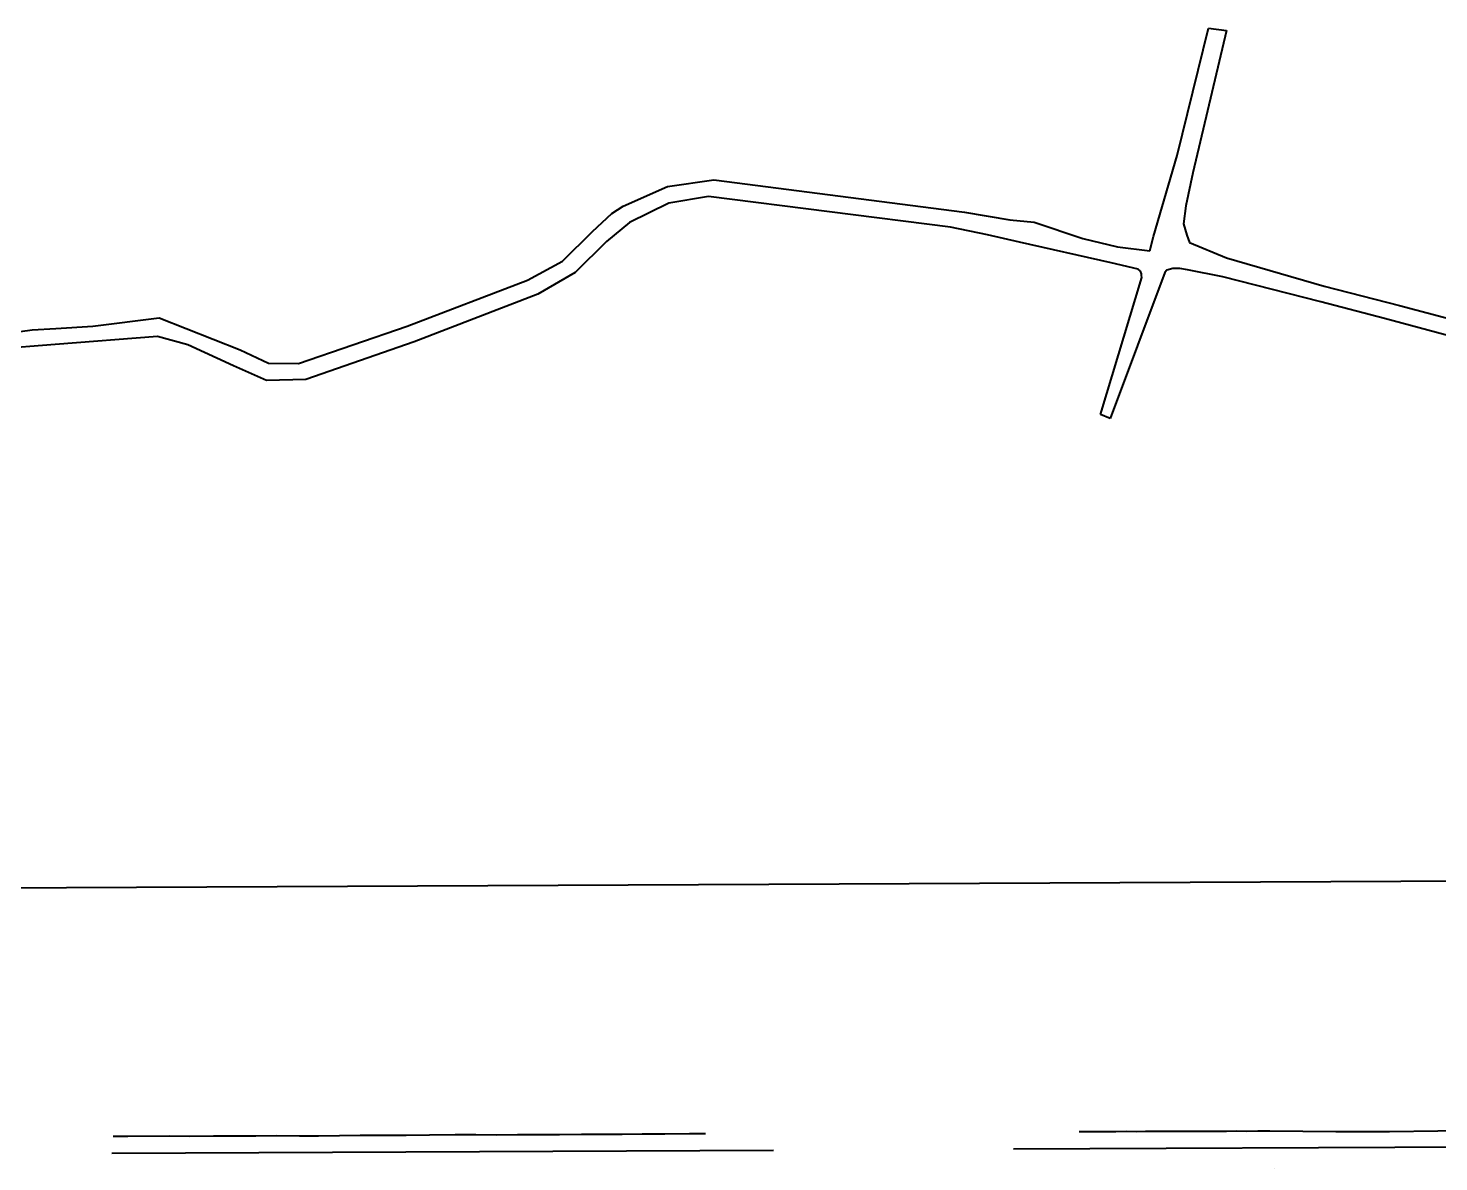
# Model space of a CAD drawing. Header units: metres. Extents: x 625987 to 635197, y 3048449 to 3066446.
# Drawn here: x 634634.9 to 634643, y 3063199.29 to 3063205.8 of the extents above; entities that cross this region are included whole.
import ezdxf

# ---------------------------------------------------------------- set-up
doc = ezdxf.new("R2010")
doc.units = ezdxf.units.M
for name, color, linetype, lineweight in [('C-CLER-AERO', 253, 'Continuous', 5), ('C-ROAD-LAND', 253, 'Continuous', 9), ('C-RUNN', 253, 'Continuous', 5), ('C-RUNW-MARK', 252, 'Continuous', 20), ('C-SHLD', 253, 'Continuous', 5)]:
    doc.layers.add(name, color=color, linetype=linetype, lineweight=lineweight)
doc.styles.add('ADPI R', font='swiss.ttf')
doc.linetypes.add('OLS', pattern='A,4,-2,4,-2,["OLS",ADPI R,S=1.2,R=0,X=-1.7,Y=-0.5],-2,4,-2,4,-2', length=26)

# ---------------------------------------------------------------- blocks, each defined once
blk = doc.blocks.new('Sup 2400m-flat-2')
at = {"layer": 'C-RUNW-MARK'}
h = blk.add_hatch(color=256, dxfattribs=at)
h.paths.add_polyline_path([(-322.5, 19.65), (-322.5, 17.85), (-300, 17.85), (-300, 19.65)])
h.paths.add_polyline_path([(-300, 16.35), (-300, 14.55), (-322.5, 14.55), (-322.5, 16.35)])
h.paths.add_polyline_path([(-322.5, 13.05), (-322.5, 11.25), (-300, 11.25), (-300, 13.05)])
h = blk.add_hatch(color=256, dxfattribs=at)
h.paths.add_polyline_path([(-172.5, 19.65), (-172.5, 17.85), (-150, 17.85), (-150, 19.65)])
h.paths.add_polyline_path([(-150, 16.35), (-150, 14.55), (-172.5, 14.55), (-172.5, 16.35)])
h.paths.add_polyline_path([(-172.5, 13.05), (-172.5, 11.25), (-150, 11.25), (-150, 13.05)])
h = blk.add_hatch(color=256, dxfattribs=at)
h.paths.add_polyline_path([(-922.5, 13.05), (-922.5, 11.25), (-900, 11.25), (-900, 13.05)])
h.paths.add_polyline_path([(-922.5, -13.05), (-922.5, -11.25), (-900, -11.25), (-900, -13.05)])
h.paths.add_polyline_path([(-772.5, 13.05), (-772.5, 11.25), (-750, 11.25), (-750, 13.05)])
h.paths.add_polyline_path([(-772.5, -13.05), (-772.5, -11.25), (-750, -11.25), (-750, -13.05)])
h.paths.add_polyline_path([(-622.5, 16.35), (-622.5, 14.55), (-600, 14.55), (-600, 16.35)])
h.paths.add_polyline_path([(-600, 13.05), (-600, 11.25), (-622.5, 11.25), (-622.5, 13.05)])
h.paths.add_polyline_path([(-622.5, -16.35), (-622.5, -14.55), (-600, -14.55), (-600, -16.35)])
h.paths.add_polyline_path([(-600, -13.05), (-600, -11.25), (-622.5, -11.25), (-622.5, -13.05)])
h = blk.add_hatch(color=256, dxfattribs=at)
h.paths.add_polyline_path([(-322.5, -19.65), (-322.5, -17.85), (-300, -17.85), (-300, -19.65)])
h.paths.add_polyline_path([(-300, -16.35), (-300, -14.55), (-322.5, -14.55), (-322.5, -16.35)])
h.paths.add_polyline_path([(-322.5, -13.05), (-322.5, -11.25), (-300, -11.25), (-300, -13.05)])
h = blk.add_hatch(color=256, dxfattribs=at)
h.paths.add_polyline_path([(-172.5, -19.65), (-172.5, -17.85), (-150, -17.85), (-150, -19.65)])
h.paths.add_polyline_path([(-150, -16.35), (-150, -14.55), (-172.5, -14.55), (-172.5, -16.35)])
h.paths.add_polyline_path([(-172.5, -13.05), (-172.5, -11.25), (-150, -11.25), (-150, -13.05)])
for points in [[(-322.5, 19.65), (-322.5, 17.85), (-300, 17.85), (-300, 19.65)], [(-172.5, 19.65), (-172.5, 17.85), (-150, 17.85), (-150, 19.65)], [(-922.5, 13.05), (-922.5, 11.25), (-900, 11.25), (-900, 13.05)], [(-772.5, 13.05), (-772.5, 11.25), (-750, 11.25), (-750, 13.05)], [(-622.5, 16.35), (-622.5, 14.55), (-600, 14.55), (-600, 16.35)], [(-600, 13.05), (-600, 11.25), (-622.5, 11.25), (-622.5, 13.05)], [(-300, 16.35), (-300, 14.55), (-322.5, 14.55), (-322.5, 16.35)], [(-322.5, 13.05), (-322.5, 11.25), (-300, 11.25), (-300, 13.05)], [(-150, 16.35), (-150, 14.55), (-172.5, 14.55), (-172.5, 16.35)], [(-172.5, 13.05), (-172.5, 11.25), (-150, 11.25), (-150, 13.05)], [(-922.5, -13.05), (-922.5, -11.25), (-900, -11.25), (-900, -13.05)], [(-772.5, -13.05), (-772.5, -11.25), (-750, -11.25), (-750, -13.05)], [(-600, -13.05), (-600, -11.25), (-622.5, -11.25), (-622.5, -13.05)], [(-322.5, -13.05), (-322.5, -11.25), (-300, -11.25), (-300, -13.05)], [(-172.5, -13.05), (-172.5, -11.25), (-150, -11.25), (-150, -13.05)], [(-622.5, -16.35), (-622.5, -14.55), (-600, -14.55), (-600, -16.35)], [(-300, -16.35), (-300, -14.55), (-322.5, -14.55), (-322.5, -16.35)], [(-322.5, -19.65), (-322.5, -17.85), (-300, -17.85), (-300, -19.65)], [(-150, -16.35), (-150, -14.55), (-172.5, -14.55), (-172.5, -16.35)], [(-172.5, -19.65), (-172.5, -17.85), (-150, -17.85), (-150, -19.65)]]:
    blk.add_lwpolyline(points, close=True, dxfattribs=at)

msp = doc.modelspace()

# ---------------------------------------------------------------- linework, layer by layer
at = {"layer": 'C-CLER-AERO', "linetype": 'OLS', "lineweight": 40}
msp.add_line((634612.9391, 3063200.7588, 24568986.0801), (634652.5765, 3063200.9465, 24568986.0801), dxfattribs=at)
msp.add_line((634612.9391, 3063200.7588, 24568986.0801), (634652.5765, 3063200.9465, 24568986.0801), dxfattribs=at)
at = {"layer": 'C-ROAD-LAND', "lineweight": 40}
for p, q in [((634641.5009, 3063205.0673, 24568986.0801), (634641.6817, 3063205.7987, 24568986.0801)), ((634641.5009, 3063205.0673, 24568986.0801), (634641.6817, 3063205.7987, 24568986.0801)), ((634641.7836, 3063205.7865, 24568986.0801), (634641.5917, 3063204.9688, 24568986.0801)), ((634641.7836, 3063205.7865, 24568986.0801), (634641.5917, 3063204.9688, 24568986.0801)), ((634641.6817, 3063205.7987, 24568986.0801), (634641.7836, 3063205.7865, 24568986.0801)), ((634641.6817, 3063205.7987, 24568986.0801), (634641.7836, 3063205.7865, 24568986.0801)), ((634641.3655, 3063204.6031, 24568986.0801), (634641.5009, 3063205.0673, 24568986.0801)), ((634641.3655, 3063204.6031, 24568986.0801), (634641.5009, 3063205.0673, 24568986.0801)), ((634638.5717, 3063204.8902, 24568986.0801), (634638.8387, 3063204.9283, 24568986.0801)), ((634638.5717, 3063204.8902, 24568986.0801), (634638.8387, 3063204.9283, 24568986.0801)), ((634638.8387, 3063204.9283, 24568986.0801), (634640.2795, 3063204.743, 24568986.0801)), ((634638.8387, 3063204.9283, 24568986.0801), (634640.2795, 3063204.743, 24568986.0801)), ((634641.5917, 3063204.9688, 24568986.0801), (634641.5499, 3063204.7797, 24568986.0801)), ((634641.5917, 3063204.9688, 24568986.0801), (634641.5499, 3063204.7797, 24568986.0801)), ((634638.317, 3063204.7775, 24568986.0801), (634638.5717, 3063204.8902, 24568986.0801)), ((634638.317, 3063204.7775, 24568986.0801), (634638.5717, 3063204.8902, 24568986.0801)), ((634638.2528, 3063204.7339, 24568986.0801), (634638.317, 3063204.7775, 24568986.0801)), ((634638.2528, 3063204.7339, 24568986.0801), (634638.317, 3063204.7775, 24568986.0801)), ((634638.5801, 3063204.7948, 24568986.0801), (634638.3544, 3063204.6837, 24568986.0801)), ((634638.5801, 3063204.7948, 24568986.0801), (634638.3544, 3063204.6837, 24568986.0801)), ((634638.807, 3063204.8315, 24568986.0801), (634638.5801, 3063204.7948, 24568986.0801)), ((634638.807, 3063204.8315, 24568986.0801), (634638.5801, 3063204.7948, 24568986.0801)), ((634640.1983, 3063204.6554, 24568986.0801), (634638.807, 3063204.8315, 24568986.0801)), ((634640.1983, 3063204.6554, 24568986.0801), (634638.807, 3063204.8315, 24568986.0801)), ((634641.5499, 3063204.7797, 24568986.0801), (634641.5376, 3063204.6763, 24568986.0801)), ((634641.5499, 3063204.7797, 24568986.0801), (634641.5376, 3063204.6763, 24568986.0801)), ((634638.1419, 3063204.6311, 24568986.0801), (634638.2528, 3063204.7339, 24568986.0801)), ((634638.1419, 3063204.6311, 24568986.0801), (634638.2528, 3063204.7339, 24568986.0801)), ((634638.3544, 3063204.6837, 24568986.0801), (634638.2224, 3063204.573, 24568986.0801)), ((634638.3544, 3063204.6837, 24568986.0801), (634638.2224, 3063204.573, 24568986.0801)), ((634640.2795, 3063204.743, 24568986.0801), (634640.5397, 3063204.699, 24568986.0801)), ((634640.2795, 3063204.743, 24568986.0801), (634640.5397, 3063204.699, 24568986.0801)), ((634640.5397, 3063204.699, 24568986.0801), (634640.6786, 3063204.685, 24568986.0801)), ((634640.5397, 3063204.699, 24568986.0801), (634640.6786, 3063204.685, 24568986.0801)), ((634640.6786, 3063204.685, 24568986.0801), (634640.959, 3063204.5909, 24568986.0801)), ((634640.6786, 3063204.685, 24568986.0801), (634640.959, 3063204.5909, 24568986.0801)), ((634641.5376, 3063204.6763, 24568986.0801), (634641.5559, 3063204.6096, 24568986.0801)), ((634641.5376, 3063204.6763, 24568986.0801), (634641.5559, 3063204.6096, 24568986.0801)), ((634637.9689, 3063204.4617, 24568986.0801), (634638.1419, 3063204.6311, 24568986.0801)), ((634637.9689, 3063204.4617, 24568986.0801), (634638.1419, 3063204.6311, 24568986.0801)), ((634640.4114, 3063204.6128, 24568986.0801), (634640.1983, 3063204.6554, 24568986.0801)), ((634640.4114, 3063204.6128, 24568986.0801), (634640.1983, 3063204.6554, 24568986.0801)), ((634640.5956, 3063204.5696, 24568986.0801), (634640.4114, 3063204.6128, 24568986.0801)), ((634640.5956, 3063204.5696, 24568986.0801), (634640.4114, 3063204.6128, 24568986.0801)), ((634641.3435, 3063204.5194, 24568986.0801), (634641.3655, 3063204.6031, 24568986.0801)), ((634641.3435, 3063204.5194, 24568986.0801), (634641.3655, 3063204.6031, 24568986.0801)), ((634641.5559, 3063204.6096, 24568986.0801), (634641.5722, 3063204.5686, 24568986.0801)), ((634641.5559, 3063204.6096, 24568986.0801), (634641.5722, 3063204.5686, 24568986.0801)), ((634638.2224, 3063204.573, 24568986.0801), (634638.0423, 3063204.3962, 24568986.0801)), ((634638.2224, 3063204.573, 24568986.0801), (634638.0423, 3063204.3962, 24568986.0801)), ((634641.1209, 3063204.4511, 24568986.0801), (634640.5956, 3063204.5696, 24568986.0801)), ((634641.1209, 3063204.4511, 24568986.0801), (634640.5956, 3063204.5696, 24568986.0801)), ((634640.959, 3063204.5909, 24568986.0801), (634641.1589, 3063204.5428, 24568986.0801)), ((634640.959, 3063204.5909, 24568986.0801), (634641.1589, 3063204.5428, 24568986.0801)), ((634641.1589, 3063204.5428, 24568986.0801), (634641.3435, 3063204.5194, 24568986.0801)), ((634641.1589, 3063204.5428, 24568986.0801), (634641.3435, 3063204.5194, 24568986.0801)), ((634641.5722, 3063204.5686, 24568986.0801), (634641.7847, 3063204.4799, 24568986.0801)), ((634641.5722, 3063204.5686, 24568986.0801), (634641.7847, 3063204.4799, 24568986.0801)), ((634637.7675, 3063204.3513, 24568986.0801), (634637.9689, 3063204.4617, 24568986.0801)), ((634637.7675, 3063204.3513, 24568986.0801), (634637.9689, 3063204.4617, 24568986.0801)), ((634641.276, 3063204.4148, 24568986.0801), (634641.1209, 3063204.4511, 24568986.0801)), ((634641.276, 3063204.4148, 24568986.0801), (634641.1209, 3063204.4511, 24568986.0801)), ((634641.7847, 3063204.4799, 24568986.0801), (634642.346, 3063204.3179, 24568986.0801)), ((634641.7847, 3063204.4799, 24568986.0801), (634642.346, 3063204.3179, 24568986.0801)), ((634638.0423, 3063204.3962, 24568986.0801), (634637.8265, 3063204.2712, 24568986.0801)), ((634638.0423, 3063204.3962, 24568986.0801), (634637.8265, 3063204.2712, 24568986.0801)), ((634641.061, 3063203.5796, 24568986.0801), (634641.2973, 3063204.3667, 24568986.0801)), ((634641.061, 3063203.5796, 24568986.0801), (634641.2973, 3063204.3667, 24568986.0801)), ((634641.4307, 3063204.3964, 24568986.0801), (634641.1157, 3063203.5573, 24568986.0801)), ((634641.4307, 3063204.3964, 24568986.0801), (634641.1157, 3063203.5573, 24568986.0801)), ((634641.2899, 3063204.403, 24568986.0801), (634641.276, 3063204.4148, 24568986.0801)), ((634641.2899, 3063204.403, 24568986.0801), (634641.276, 3063204.4148, 24568986.0801)), ((634641.295, 3063204.3876, 24568986.0801), (634641.2899, 3063204.403, 24568986.0801)), ((634641.295, 3063204.3876, 24568986.0801), (634641.2899, 3063204.403, 24568986.0801)), ((634641.2964, 3063204.3795, 24568986.0801), (634641.295, 3063204.3876, 24568986.0801)), ((634641.2964, 3063204.3795, 24568986.0801), (634641.295, 3063204.3876, 24568986.0801)), ((634641.2973, 3063204.3667, 24568986.0801), (634641.2964, 3063204.3795, 24568986.0801)), ((634641.2973, 3063204.3667, 24568986.0801), (634641.2964, 3063204.3795, 24568986.0801)), ((634641.4409, 3063204.4087, 24568986.0801), (634641.4307, 3063204.3964, 24568986.0801)), ((634641.4409, 3063204.4087, 24568986.0801), (634641.4307, 3063204.3964, 24568986.0801)), ((634641.4763, 3063204.4187, 24568986.0801), (634641.4409, 3063204.4087, 24568986.0801)), ((634641.4763, 3063204.4187, 24568986.0801), (634641.4409, 3063204.4087, 24568986.0801)), ((634641.4409, 3063204.4087, 24568986.0801), (634641.4409, 3063204.4087, 24568986.0801)), ((634641.4409, 3063204.4087, 24568986.0801), (634641.4409, 3063204.4087, 24568986.0801)), ((634641.516, 3063204.4181, 24568986.0801), (634641.4763, 3063204.4187, 24568986.0801)), ((634641.516, 3063204.4181, 24568986.0801), (634641.4763, 3063204.4187, 24568986.0801)), ((634641.5594, 3063204.4108, 24568986.0801), (634641.516, 3063204.4181, 24568986.0801)), ((634641.5594, 3063204.4108, 24568986.0801), (634641.516, 3063204.4181, 24568986.0801)), ((634641.7628, 3063204.371, 24568986.0801), (634641.5594, 3063204.4108, 24568986.0801)), ((634641.7628, 3063204.371, 24568986.0801), (634641.5594, 3063204.4108, 24568986.0801)), ((634642.3266, 3063204.2275, 24568986.0801), (634641.7628, 3063204.371, 24568986.0801)), ((634642.3266, 3063204.2275, 24568986.0801), (634641.7628, 3063204.371, 24568986.0801)), ((634637.0775, 3063204.088, 24568986.0801), (634637.7675, 3063204.3513, 24568986.0801)), ((634637.0775, 3063204.088, 24568986.0801), (634637.7675, 3063204.3513, 24568986.0801)), ((634637.8265, 3063204.2712, 24568986.0801), (634637.1176, 3063203.9974, 24568986.0801)), ((634637.8265, 3063204.2712, 24568986.0801), (634637.1176, 3063203.9974, 24568986.0801)), ((634642.346, 3063204.3179, 24568986.0801), (634642.7779, 3063204.2056, 24568986.0801)), ((634642.346, 3063204.3179, 24568986.0801), (634642.7779, 3063204.2056, 24568986.0801)), ((634642.6918, 3063204.1311, 24568986.0801), (634642.3266, 3063204.2275, 24568986.0801)), ((634642.6918, 3063204.1311, 24568986.0801), (634642.3266, 3063204.2275, 24568986.0801)), ((634642.7779, 3063204.2056, 24568986.0801), (634643.3271, 3063204.0599, 24568986.0801)), ((634642.7779, 3063204.2056, 24568986.0801), (634643.3271, 3063204.0599, 24568986.0801)), ((634635.27, 3063204.0885, 24568986.0801), (634635.6513, 3063204.1356, 24568986.0801)), ((634635.27, 3063204.0885, 24568986.0801), (634635.6513, 3063204.1356, 24568986.0801)), ((634635.6513, 3063204.1356, 24568986.0801), (634636.1165, 3063203.9522, 24568986.0801)), ((634635.6513, 3063204.1356, 24568986.0801), (634636.1165, 3063203.9522, 24568986.0801)), ((634643.3082, 3063203.9662, 24568986.0801), (634642.6918, 3063204.1311, 24568986.0801)), ((634643.3082, 3063203.9662, 24568986.0801), (634642.6918, 3063204.1311, 24568986.0801)), ((634634.6124, 3063204.0234, 24568986.0801), (634634.9215, 3063204.0667, 24568986.0801)), ((634634.6124, 3063204.0234, 24568986.0801), (634634.9215, 3063204.0667, 24568986.0801)), ((634634.9215, 3063204.0667, 24568986.0801), (634635.057, 3063204.0745, 24568986.0801)), ((634634.9215, 3063204.0667, 24568986.0801), (634635.057, 3063204.0745, 24568986.0801)), ((634635.6412, 3063204.029, 24568986.0801), (634635.0542, 3063203.9823, 24568986.0801)), ((634635.6412, 3063204.029, 24568986.0801), (634635.0542, 3063203.9823, 24568986.0801)), ((634635.057, 3063204.0745, 24568986.0801), (634635.27, 3063204.0885, 24568986.0801)), ((634635.057, 3063204.0745, 24568986.0801), (634635.27, 3063204.0885, 24568986.0801)), ((634635.8169, 3063203.9809, 24568986.0801), (634635.6412, 3063204.029, 24568986.0801)), ((634635.8169, 3063203.9809, 24568986.0801), (634635.6412, 3063204.029, 24568986.0801)), ((634636.4529, 3063203.8727, 24568986.0801), (634637.0775, 3063204.088, 24568986.0801)), ((634636.4529, 3063203.8727, 24568986.0801), (634637.0775, 3063204.088, 24568986.0801)), ((634635.0542, 3063203.9823, 24568986.0801), (634634.4466, 3063203.9332, 24568986.0801)), ((634635.0542, 3063203.9823, 24568986.0801), (634634.4466, 3063203.9332, 24568986.0801)), ((634636.0791, 3063203.8599, 24568986.0801), (634635.8169, 3063203.9809, 24568986.0801)), ((634636.0791, 3063203.8599, 24568986.0801), (634635.8169, 3063203.9809, 24568986.0801)), ((634636.1165, 3063203.9522, 24568986.0801), (634636.2803, 3063203.8753, 24568986.0801)), ((634636.1165, 3063203.9522, 24568986.0801), (634636.2803, 3063203.8753, 24568986.0801)), ((634637.1176, 3063203.9974, 24568986.0801), (634636.4949, 3063203.7809, 24568986.0801)), ((634637.1176, 3063203.9974, 24568986.0801), (634636.4949, 3063203.7809, 24568986.0801)), ((634636.2803, 3063203.8753, 24568986.0801), (634636.4529, 3063203.8727, 24568986.0801)), ((634636.2803, 3063203.8753, 24568986.0801), (634636.4529, 3063203.8727, 24568986.0801)), ((634636.2685, 3063203.7762, 24568986.0801), (634636.0791, 3063203.8599, 24568986.0801)), ((634636.2685, 3063203.7762, 24568986.0801), (634636.0791, 3063203.8599, 24568986.0801)), ((634636.4949, 3063203.7809, 24568986.0801), (634636.2685, 3063203.7762, 24568986.0801)), ((634636.4949, 3063203.7809, 24568986.0801), (634636.2685, 3063203.7762, 24568986.0801)), ((634641.1157, 3063203.5573, 24568986.0801), (634641.061, 3063203.5796, 24568986.0801)), ((634641.1157, 3063203.5573, 24568986.0801), (634641.061, 3063203.5796, 24568986.0801))]:
    msp.add_line(p, q, dxfattribs=at)
at = {"layer": 'C-RUNN', "lineweight": 40, "ltscale": 0.1}
for p, q in [((634640.5601, 3063199.3626, 24568986.0801), (634651.7519, 3063199.4156, 24568986.0801)), ((634640.5601, 3063199.3626, 24568986.0801), (634651.7519, 3063199.4156, 24568986.0801)), ((634635.3799, 3063199.338, 24568986.0801), (634639.1812, 3063199.356, 24568986.0801)), ((634635.3799, 3063199.338, 24568986.0801), (634639.1812, 3063199.356, 24568986.0801))]:
    msp.add_line(p, q, dxfattribs=at)
at = {"layer": 'C-SHLD', "lineweight": 40}
for p, q in [((634635.4706, 3063199.4337, 24568986.0801), (634635.387, 3063199.4334, 24568986.0801)), ((634635.4706, 3063199.4337, 24568986.0801), (634635.387, 3063199.4334, 24568986.0801)), ((634635.7087, 3063199.4352, 24568986.0801), (634635.4706, 3063199.4337, 24568986.0801)), ((634635.7087, 3063199.4352, 24568986.0801), (634635.4706, 3063199.4337, 24568986.0801)), ((634635.8285, 3063199.4347, 24568986.0801), (634635.7087, 3063199.4352, 24568986.0801)), ((634635.8285, 3063199.4347, 24568986.0801), (634635.7087, 3063199.4352, 24568986.0801)), ((634635.9632, 3063199.4355, 24568986.0801), (634635.8285, 3063199.4347, 24568986.0801)), ((634635.9632, 3063199.4355, 24568986.0801), (634635.8285, 3063199.4347, 24568986.0801)), ((634636.0892, 3063199.4355, 24568986.0801), (634635.9632, 3063199.4355, 24568986.0801)), ((634636.0892, 3063199.4355, 24568986.0801), (634635.9632, 3063199.4355, 24568986.0801)), ((634636.207, 3063199.4357, 24568986.0801), (634636.0892, 3063199.4355, 24568986.0801)), ((634636.207, 3063199.4357, 24568986.0801), (634636.0892, 3063199.4355, 24568986.0801)), ((634636.3253, 3063199.4373, 24568986.0801), (634636.207, 3063199.4357, 24568986.0801)), ((634636.3253, 3063199.4373, 24568986.0801), (634636.207, 3063199.4357, 24568986.0801)), ((634636.4577, 3063199.4352, 24568986.0801), (634636.3253, 3063199.4373, 24568986.0801)), ((634636.4577, 3063199.4352, 24568986.0801), (634636.3253, 3063199.4373, 24568986.0801)), ((634636.5679, 3063199.4358, 24568986.0801), (634636.4577, 3063199.4352, 24568986.0801)), ((634636.5679, 3063199.4358, 24568986.0801), (634636.4577, 3063199.4352, 24568986.0801)), ((634636.687, 3063199.4377, 24568986.0801), (634636.5679, 3063199.4358, 24568986.0801)), ((634636.687, 3063199.4377, 24568986.0801), (634636.5679, 3063199.4358, 24568986.0801)), ((634636.8074, 3063199.439, 24568986.0801), (634636.687, 3063199.4377, 24568986.0801)), ((634636.8074, 3063199.439, 24568986.0801), (634636.687, 3063199.4377, 24568986.0801)), ((634636.943, 3063199.44, 24568986.0801), (634636.8074, 3063199.439, 24568986.0801)), ((634636.943, 3063199.44, 24568986.0801), (634636.8074, 3063199.439, 24568986.0801)), ((634637.0707, 3063199.4407, 24568986.0801), (634636.943, 3063199.44, 24568986.0801)), ((634637.0707, 3063199.4407, 24568986.0801), (634636.943, 3063199.44, 24568986.0801)), ((634637.2057, 3063199.4426, 24568986.0801), (634637.0707, 3063199.4407, 24568986.0801)), ((634637.2057, 3063199.4426, 24568986.0801), (634637.0707, 3063199.4407, 24568986.0801)), ((634637.3529, 3063199.4436, 24568986.0801), (634637.2057, 3063199.4426, 24568986.0801)), ((634637.3529, 3063199.4436, 24568986.0801), (634637.2057, 3063199.4426, 24568986.0801)), ((634637.472, 3063199.443, 24568986.0801), (634637.3529, 3063199.4436, 24568986.0801)), ((634637.472, 3063199.443, 24568986.0801), (634637.3529, 3063199.4436, 24568986.0801)), ((634637.5925, 3063199.4427, 24568986.0801), (634637.472, 3063199.443, 24568986.0801)), ((634637.5925, 3063199.4427, 24568986.0801), (634637.472, 3063199.443, 24568986.0801)), ((634637.7109, 3063199.4443, 24568986.0801), (634637.5925, 3063199.4427, 24568986.0801)), ((634637.7109, 3063199.4443, 24568986.0801), (634637.5925, 3063199.4427, 24568986.0801)), ((634637.8287, 3063199.4443, 24568986.0801), (634637.7109, 3063199.4443, 24568986.0801)), ((634637.8287, 3063199.4443, 24568986.0801), (634637.7109, 3063199.4443, 24568986.0801)), ((634637.9526, 3063199.4444, 24568986.0801), (634637.8287, 3063199.4443, 24568986.0801)), ((634637.9526, 3063199.4444, 24568986.0801), (634637.8287, 3063199.4443, 24568986.0801)), ((634638.0782, 3063199.4455, 24568986.0801), (634637.9526, 3063199.4444, 24568986.0801)), ((634638.0782, 3063199.4455, 24568986.0801), (634637.9526, 3063199.4444, 24568986.0801)), ((634638.1971, 3063199.4461, 24568986.0801), (634638.0782, 3063199.4455, 24568986.0801)), ((634638.1971, 3063199.4461, 24568986.0801), (634638.0782, 3063199.4455, 24568986.0801)), ((634638.3115, 3063199.4465, 24568986.0801), (634638.1971, 3063199.4461, 24568986.0801)), ((634638.3115, 3063199.4465, 24568986.0801), (634638.1971, 3063199.4461, 24568986.0801)), ((634638.4275, 3063199.447, 24568986.0801), (634638.3115, 3063199.4465, 24568986.0801)), ((634638.4275, 3063199.447, 24568986.0801), (634638.3115, 3063199.4465, 24568986.0801)), ((634638.5576, 3063199.4476, 24568986.0801), (634638.4275, 3063199.447, 24568986.0801)), ((634638.5576, 3063199.4476, 24568986.0801), (634638.4275, 3063199.447, 24568986.0801)), ((634638.6991, 3063199.4485, 24568986.0801), (634638.5576, 3063199.4476, 24568986.0801)), ((634638.6991, 3063199.4485, 24568986.0801), (634638.5576, 3063199.4476, 24568986.0801)), ((634638.7913, 3063199.4486, 24568986.0801), (634638.6991, 3063199.4485, 24568986.0801)), ((634638.7913, 3063199.4486, 24568986.0801), (634638.6991, 3063199.4485, 24568986.0801)), ((634640.9378, 3063199.4601, 24568986.0801), (634640.937, 3063199.4601, 24568986.0801)), ((634640.9378, 3063199.4601, 24568986.0801), (634640.937, 3063199.4601, 24568986.0801)), ((634641.0131, 3063199.4608, 24568986.0801), (634640.9378, 3063199.4601, 24568986.0801)), ((634641.0131, 3063199.4608, 24568986.0801), (634640.9378, 3063199.4601, 24568986.0801)), ((634641.0806, 3063199.4614, 24568986.0801), (634641.0131, 3063199.4608, 24568986.0801)), ((634641.0806, 3063199.4614, 24568986.0801), (634641.0131, 3063199.4608, 24568986.0801)), ((634641.1485, 3063199.4614, 24568986.0801), (634641.0806, 3063199.4614, 24568986.0801)), ((634641.1485, 3063199.4614, 24568986.0801), (634641.0806, 3063199.4614, 24568986.0801)), ((634641.209, 3063199.462, 24568986.0801), (634641.1485, 3063199.4614, 24568986.0801)), ((634641.209, 3063199.462, 24568986.0801), (634641.1485, 3063199.4614, 24568986.0801)), ((634641.2651, 3063199.4618, 24568986.0801), (634641.209, 3063199.462, 24568986.0801)), ((634641.2651, 3063199.4618, 24568986.0801), (634641.209, 3063199.462, 24568986.0801)), ((634641.3192, 3063199.462, 24568986.0801), (634641.2651, 3063199.4618, 24568986.0801)), ((634641.3192, 3063199.462, 24568986.0801), (634641.2651, 3063199.4618, 24568986.0801)), ((634641.3751, 3063199.4624, 24568986.0801), (634641.3192, 3063199.462, 24568986.0801)), ((634641.3751, 3063199.4624, 24568986.0801), (634641.3192, 3063199.462, 24568986.0801)), ((634641.4355, 3063199.4628, 24568986.0801), (634641.3751, 3063199.4624, 24568986.0801)), ((634641.4355, 3063199.4628, 24568986.0801), (634641.3751, 3063199.4624, 24568986.0801)), ((634641.4971, 3063199.463, 24568986.0801), (634641.4355, 3063199.4628, 24568986.0801)), ((634641.4971, 3063199.463, 24568986.0801), (634641.4355, 3063199.4628, 24568986.0801)), ((634641.5525, 3063199.4632, 24568986.0801), (634641.4971, 3063199.463, 24568986.0801)), ((634641.5525, 3063199.4632, 24568986.0801), (634641.4971, 3063199.463, 24568986.0801)), ((634641.6109, 3063199.4636, 24568986.0801), (634641.5525, 3063199.4632, 24568986.0801)), ((634641.6109, 3063199.4636, 24568986.0801), (634641.5525, 3063199.4632, 24568986.0801)), ((634641.6704, 3063199.4636, 24568986.0801), (634641.6109, 3063199.4636, 24568986.0801)), ((634641.6704, 3063199.4636, 24568986.0801), (634641.6109, 3063199.4636, 24568986.0801)), ((634641.7264, 3063199.4635, 24568986.0801), (634641.6704, 3063199.4636, 24568986.0801)), ((634641.7264, 3063199.4635, 24568986.0801), (634641.6704, 3063199.4636, 24568986.0801)), ((634641.7845, 3063199.4635, 24568986.0801), (634641.7264, 3063199.4635, 24568986.0801)), ((634641.7845, 3063199.4635, 24568986.0801), (634641.7264, 3063199.4635, 24568986.0801)), ((634641.843, 3063199.4643, 24568986.0801), (634641.7845, 3063199.4635, 24568986.0801)), ((634641.843, 3063199.4643, 24568986.0801), (634641.7845, 3063199.4635, 24568986.0801)), ((634641.9001, 3063199.4638, 24568986.0801), (634641.843, 3063199.4643, 24568986.0801)), ((634641.9001, 3063199.4638, 24568986.0801), (634641.843, 3063199.4643, 24568986.0801)), ((634641.9648, 3063199.4642, 24568986.0801), (634641.9001, 3063199.4638, 24568986.0801)), ((634641.9648, 3063199.4642, 24568986.0801), (634641.9001, 3063199.4638, 24568986.0801)), ((634642.0337, 3063199.4639, 24568986.0801), (634641.9648, 3063199.4642, 24568986.0801)), ((634642.0337, 3063199.4639, 24568986.0801), (634641.9648, 3063199.4642, 24568986.0801)), ((634642.4124, 3063199.4616, 24568986.0801), (634642.0337, 3063199.4639, 24568986.0801)), ((634642.4124, 3063199.4616, 24568986.0801), (634642.0337, 3063199.4639, 24568986.0801)), ((634642.7205, 3063199.4601, 24568986.0801), (634642.4124, 3063199.4616, 24568986.0801)), ((634642.7205, 3063199.4601, 24568986.0801), (634642.4124, 3063199.4616, 24568986.0801)), ((634642.9989, 3063199.4645, 24568986.0801), (634642.7205, 3063199.4601, 24568986.0801)), ((634642.9989, 3063199.4645, 24568986.0801), (634642.7205, 3063199.4601, 24568986.0801)), ((634643.3113, 3063199.4667, 24568986.0801), (634642.9989, 3063199.4645, 24568986.0801)), ((634643.3113, 3063199.4667, 24568986.0801), (634642.9989, 3063199.4645, 24568986.0801))]:
    msp.add_line(p, q, dxfattribs=at)

# ---------------------------------------------------------------- block references
at = {"lineweight": 40, "xscale": 0.01299634186923651, "yscale": 0.01299619767814875, "zscale": 0.01299600020070102, "rotation": 0.2706577389460842}
msp.add_blockref('Sup 2400m-flat-2', (634651.8054, 3063199.1234, 24568986.0801), dxfattribs=at)
msp.add_blockref('Sup 2400m-flat-2', (634651.8054, 3063199.1234, 24568986.0801), dxfattribs=at)

doc.saveas('drawing.dxf')
